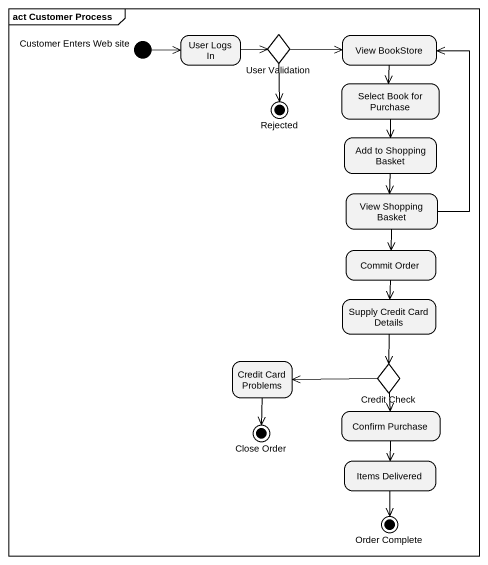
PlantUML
@startuml
mainframe act Customer Process
hide empty description
state "Customer Enters Web site" as Customer_Enters_Web_site <<start>>
state "User Logs In" as User_Logs_In
state "User Validation" as User_Validation <<choice>>
state "View BookStore" as View_BookStore
state "Select Book for Purchase" as Select_Book_for_Purchase
state Rejected <<end>>
state "Add to Shopping Basket" as Add_to_Shopping_Basket
state "View Shopping Basket" as View_Shopping_Basket
state "Commit Order" as Commit_Order
state "Supply Credit Card Details" as Supply_Credit_Card_Details
state "Credit Card Problems" as Credit_Card_Problems
state "Credit Check" as Credit_Check <<choice>>
state "Close Order" as Close_Order <<end>>
state "Confirm Purchase" as Confirm_Purchase
state "Items Delivered" as Items_Delivered
state "Order Complete" as Order_Complete <<end>>
Customer_Enters_Web_site -right-> User_Logs_In
User_Logs_In -right-> User_Validation
User_Validation -right-> View_BookStore
User_Validation --> Rejected
View_BookStore --> Select_Book_for_Purchase
Select_Book_for_Purchase --> Add_to_Shopping_Basket
Add_to_Shopping_Basket --> View_Shopping_Basket
View_Shopping_Basket -up-> View_BookStore
View_Shopping_Basket --> Commit_Order
Commit_Order --> Supply_Credit_Card_Details
Supply_Credit_Card_Details --> Credit_Check
Credit_Card_Problems --> Close_Order
Credit_Check -left-> Credit_Card_Problems
Credit_Check --> Confirm_Purchase
Confirm_Purchase --> Items_Delivered
Items_Delivered --> Order_Complete
@enduml
